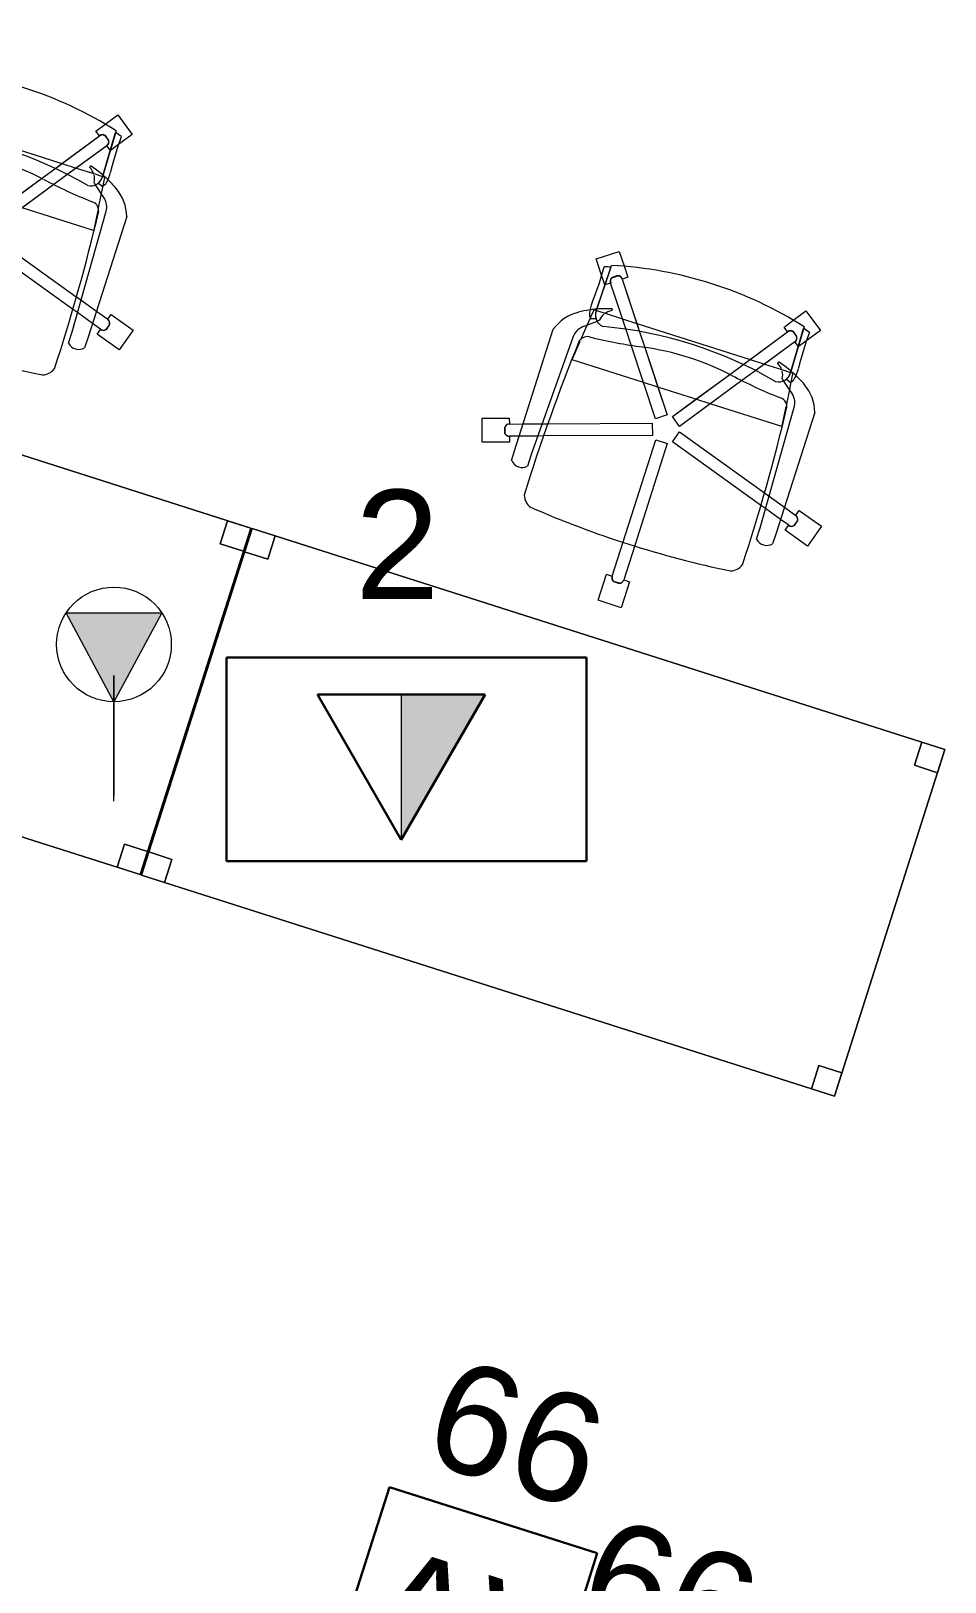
# Model space of a CAD drawing. Header units: inches. Extents: x 385 to 2249, y -1773 to -36.
# Drawn here: x 1107.5 to 1182.9, y -651.1 to -523.1 of the extents above; entities that cross this region are included whole.
import ezdxf

# ---------------------------------------------------------------- set-up
doc = ezdxf.new("R2010")
doc.units = ezdxf.units.IN
doc.header["$MEASUREMENT"] = 0
doc.layers.add('A-ANNO-NOTE', color=131, linetype='Continuous', lineweight=30)
doc.layers.add('I-FURN', color=30, linetype='Continuous', lineweight=9)
doc.styles.add('Swis721 Lt BT', font='swissl.ttf', dxfattribs={"height": 9})

# ---------------------------------------------------------------- blocks, each defined once
blk = doc.blocks.new('Rectangular Table - Rectangular Table-5809080-Level 6 POWER _ SIGNAL')
at = {"layer": 'I-FURN'}
for p, q in [((-28, 15), (-30, 15)), ((-30, 15), (-30, 13)), ((-30, 13), (-30, 15)), ((-30, 15), (-28, 15)), ((30, 15), (-30, 15)), ((-30, 15), (-30, -15)), ((-30, -15), (-30, 15)), ((-30, 15), (30, 15)), ((-28, 13), (-28, 15)), ((-28, 15), (-28, 13)), ((28, 15), (28, 13)), ((30, 15), (28, 15)), ((28, 15), (30, 15)), ((28, 13), (28, 15)), ((30, 13), (30, 15)), ((30, 15), (30, 13)), ((30, -15), (30, 15)), ((30, 15), (30, -15)), ((-30, 13), (-28, 13)), ((-28, 13), (-30, 13)), ((28, 13), (30, 13)), ((30, 13), (28, 13)), ((-28, -13), (-30, -13)), ((-30, -13), (-30, -15)), ((-30, -15), (-30, -13)), ((-30, -13), (-28, -13)), ((-28, -15), (-28, -13)), ((-28, -13), (-28, -15)), ((30, -13), (28, -13)), ((28, -13), (28, -15)), ((28, -15), (28, -13)), ((28, -13), (30, -13)), ((30, -15), (30, -13)), ((30, -13), (30, -15)), ((-30, -15), (-28, -15)), ((-28, -15), (-30, -15)), ((-30, -15), (30, -15)), ((30, -15), (-30, -15)), ((28, -15), (30, -15)), ((30, -15), (28, -15))]:
    blk.add_line(p, q, dxfattribs=at)
blk = doc.blocks.new('F-Haworth_Chair_X99-Seminar - X99 Advanced Seminar Chair-V179-Level 6 POWER _ SIGNAL')
at = {"layer": 'I-FURN'}
for p, q in [((-1, 15.13), (1, 15.13)), ((-1, 12.88), (-1, 15.13)), ((-1, 15.13), (1, 15.13)), ((-1, 12.88), (-1, 15.13)), ((1, 15.13), (1, 12.88)), ((1, 15.13), (1, 12.88)), ((-0.52, 12.88), (-1, 12.88)), ((-0.52, 12.88), (-1, 12.88)), ((-0.5, 9.91), (-0.5, 12.88)), ((-0.5, 9.91), (-0.5, 12.88)), ((0.26, 13.26), (-0.26, 13.26)), ((0.26, 13.26), (-0.26, 13.26)), ((-0.25, 13.25), (0.25, 13.25)), ((-0.25, 13.25), (0.25, 13.25)), ((0.5, 12.88), (0.5, 9.91)), ((0.5, 12.88), (0.5, 9.91)), ((1, 12.88), (0.52, 12.88)), ((1, 12.88), (0.52, 12.88)), ((-0.5, 1.08), (-0.5, 9.91)), ((-0.5, 1.08), (-0.5, 9.91)), ((0.5, 9.91), (0.5, 1.08)), ((0.5, 9.91), (0.5, 1.08)), ((-14.69, 3.72), (-14.08, 5.62)), ((-14.69, 3.72), (-14.08, 5.62)), ((-14.08, 5.62), (-11.94, 4.93)), ((-14.08, 5.62), (-11.94, 4.93)), ((-11.32, 5.48), (-11.3, 6.32)), ((-11.32, -5.06), (-11.32, 5.48)), ((-9.92, 6.36), (-9.92, 5.36)), ((-9.92, 5.36), (-9.57, -4.97)), ((9.57, -4.97), (9.92, 5.36)), ((9.92, 5.36), (9.92, 6.36)), ((11.3, 6.32), (11.32, 5.48)), ((11.32, 5.48), (11.32, -5.06)), ((11.94, 4.93), (14.08, 5.62)), ((11.94, 4.93), (14.08, 5.62)), ((14.08, 5.62), (14.69, 3.72)), ((14.08, 5.62), (14.69, 3.72)), ((-12.53, 4.34), (-12.69, 3.85)), ((-12.53, 4.34), (-12.69, 3.85)), ((-12.68, 3.86), (-12.52, 4.33)), ((-12.68, 3.86), (-12.52, 4.33)), ((-11.94, 4.93), (-12.09, 4.47)), ((-11.94, 4.93), (-12.09, 4.47)), ((-12.09, 4.45), (-11.32, 4.21)), ((-12.09, 4.45), (-11.32, 4.21)), ((-11.32, 4.21), (-9.86, 3.73)), ((-11.32, 4.21), (-9.86, 3.73)), ((9.86, 3.73), (11.32, 4.21)), ((9.86, 3.73), (11.32, 4.21)), ((11.32, 4.21), (12.09, 4.45)), ((11.32, 4.21), (12.09, 4.45)), ((12.09, 4.47), (11.94, 4.93)), ((12.09, 4.47), (11.94, 4.93)), ((12.52, 4.33), (12.68, 3.86)), ((12.52, 4.33), (12.68, 3.86)), ((12.69, 3.85), (12.53, 4.34)), ((12.69, 3.85), (12.53, 4.34)), ((-12.55, 3.03), (-14.69, 3.72)), ((-12.55, 3.03), (-14.69, 3.72)), ((-12.4, 3.49), (-12.55, 3.03)), ((-12.4, 3.49), (-12.55, 3.03)), ((-11.32, 3.15), (-12.4, 3.5)), ((-11.32, 3.15), (-12.4, 3.5)), ((-9.83, 2.67), (-11.32, 3.15)), ((-9.83, 2.67), (-11.32, 3.15)), ((-9.86, 3.73), (-9.38, 3.57)), ((-9.86, 3.73), (-9.38, 3.57)), ((-9.37, 2.52), (-9.83, 2.67)), ((-9.37, 2.52), (-9.83, 2.67)), ((-9.38, 3.57), (-0.87, 0.81)), ((-9.38, 3.57), (-0.87, 0.81)), ((0.87, 0.81), (9.38, 3.57)), ((0.87, 0.81), (9.38, 3.57)), ((9.83, 2.67), (9.37, 2.52)), ((9.83, 2.67), (9.37, 2.52)), ((9.38, 3.57), (9.86, 3.73)), ((9.38, 3.57), (9.86, 3.73)), ((11.32, 3.15), (9.83, 2.67)), ((11.32, 3.15), (9.83, 2.67)), ((12.4, 3.5), (11.32, 3.15)), ((12.4, 3.5), (11.32, 3.15)), ((12.55, 3.03), (12.4, 3.49)), ((12.55, 3.03), (12.4, 3.49)), ((14.69, 3.72), (12.55, 3.03)), ((14.69, 3.72), (12.55, 3.03)), ((-1.18, -0.14), (-9.37, 2.52)), ((-1.18, -0.14), (-9.37, 2.52)), ((9.37, 2.52), (1.18, -0.14)), ((9.37, 2.52), (1.18, -0.14)), ((-0.87, 0.81), (-1.18, -0.14)), ((-0.87, 0.81), (-1.18, -0.14)), ((0.5, 1.08), (-0.5, 1.08)), ((0.5, 1.08), (-0.5, 1.08)), ((1.18, -0.14), (0.87, 0.81)), ((1.18, -0.14), (0.87, 0.81)), ((-4.79, -5.75), (-1.04, -0.58)), ((-0.23, -1.17), (-3.68, -5.91)), ((-2.89, -3.12), (-1.04, -0.58)), ((-0.23, -1.17), (-1.65, -3.12)), ((-1.04, -0.58), (-0.23, -1.17)), ((-1.04, -0.58), (-0.23, -1.17)), ((0.23, -1.17), (1.04, -0.58)), ((0.23, -1.17), (1.04, -0.58)), ((1.65, -3.12), (0.23, -1.17)), ((3.68, -5.91), (0.23, -1.17)), ((1.04, -0.58), (2.89, -3.12)), ((1.04, -0.58), (4.79, -5.75)), ((-9.07, -3.12), (-2.89, -3.12)), ((-9.07, -3.2), (-9.07, -3.12)), ((-8.9, -4.8), (-9.07, -3.2)), ((-4.79, -5.75), (-2.89, -3.12)), ((-1.65, -3.12), (-3.68, -5.91)), ((-2.89, -3.12), (-1.65, -3.12)), ((-1.65, -3.12), (1.65, -3.12)), ((1.65, -3.12), (2.89, -3.12)), ((3.68, -5.91), (1.65, -3.12)), ((2.89, -3.12), (9.07, -3.12)), ((2.89, -3.12), (4.79, -5.75)), ((9.07, -3.2), (8.9, -4.8)), ((9.07, -3.12), (9.07, -3.2)), ((-8.88, -4.99), (-8.89, -4.91)), ((-8.75, -6.22), (-8.88, -4.99)), ((8.88, -4.99), (8.75, -6.22)), ((8.89, -4.91), (8.88, -4.99)), ((-9.13, -5.92), (-8.09, -6.75)), ((-8.68, -6.87), (-8.75, -6.22)), ((-5.57, -6.82), (-4.79, -5.75)), ((-5.57, -6.82), (-4.79, -5.75)), ((-3.68, -5.91), (-4.47, -7.01)), ((-3.68, -5.91), (-4.47, -7.01)), ((4.47, -7.01), (3.68, -5.91)), ((4.47, -7.01), (3.68, -5.91)), ((4.79, -5.75), (5.57, -6.82)), ((4.79, -5.75), (5.57, -6.82)), ((8.07, -6.77), (9.13, -5.92)), ((8.75, -6.22), (8.68, -6.87)), ((-8.68, -6.91), (-8.68, -6.87)), ((-8.62, -7.42), (-8.67, -6.94)), ((-8.6, -7.6), (-8.62, -7.43)), ((-8.61, -6.81), (-8.23, -6.95)), ((-8.49, -7.6), (-8.56, -7.6)), ((-8.42, -7.57), (-8.34, -11.37)), ((-8.34, -11.52), (-8.42, -7.57)), ((-7.65, -7.6), (-8.4, -7.6)), ((-8.07, -6.77), (-7.95, -6.87)), ((-7.97, -10.12), (-5.57, -6.82)), ((-7.97, -10.12), (-6.14, -7.6)), ((-6.14, -7.6), (-7.65, -7.6)), ((-4.47, -7.01), (-7.16, -10.71)), ((-4.9, -7.6), (-7.16, -10.71)), ((-6.14, -7.6), (-5.57, -6.82)), ((-4.9, -7.6), (-6.14, -7.6)), ((-4.47, -7.01), (-4.9, -7.6)), ((4.9, -7.6), (-4.9, -7.6)), ((4.9, -7.6), (4.47, -7.01)), ((7.16, -10.71), (4.47, -7.01)), ((6.14, -7.6), (4.9, -7.6)), ((7.16, -10.71), (4.9, -7.6)), ((5.57, -6.82), (6.14, -7.6)), ((5.57, -6.82), (7.26, -9.14)), ((7.65, -7.6), (6.14, -7.6)), ((6.14, -7.6), (7.26, -9.14)), ((8.4, -7.6), (7.65, -7.6)), ((7.95, -6.87), (8.07, -6.77)), ((8.23, -6.95), (8.61, -6.81)), ((8.34, -11.37), (8.42, -7.57)), ((8.42, -7.57), (8.34, -11.52)), ((8.56, -7.6), (8.49, -7.6)), ((8.62, -7.43), (8.6, -7.6)), ((8.68, -6.91), (8.62, -7.42)), ((-7.18, -7.99), (-7.21, -8.13)), ((7.21, -8.13), (7.18, -7.99)), ((-8.88, -10.52), (-8.38, -9.83)), ((-8.88, -10.52), (-8.38, -9.83)), ((-8.38, -9.83), (-7.99, -10.11)), ((-8.38, -9.83), (-7.99, -10.11)), ((7.27, -9.15), (7.97, -10.12)), ((7.27, -9.15), (7.97, -10.12)), ((7.99, -10.11), (8.38, -9.83)), ((7.99, -10.11), (8.38, -9.83)), ((8.38, -9.83), (8.88, -10.52)), ((8.38, -9.83), (8.88, -10.52)), ((-9.7, -11.65), (-8.88, -10.52)), ((-9.7, -11.65), (-8.88, -10.52)), ((-8, -10.58), (-7.59, -10.88)), ((-8, -10.58), (-7.59, -10.88)), ((-7.59, -10.87), (-7.99, -10.57)), ((-7.59, -10.87), (-7.99, -10.57)), ((-6.76, -11), (-7.29, -11.74)), ((-6.76, -11), (-7.29, -11.74)), ((-7.15, -10.72), (-6.76, -11)), ((-7.15, -10.72), (-6.76, -11)), ((6.76, -11), (7.15, -10.72)), ((6.76, -11), (7.15, -10.72)), ((7.29, -11.74), (6.76, -11)), ((7.29, -11.74), (6.76, -11)), ((7.99, -10.57), (7.59, -10.87)), ((7.99, -10.57), (7.59, -10.87)), ((7.59, -10.88), (8, -10.58)), ((7.59, -10.88), (8, -10.58)), ((8.88, -10.52), (9.7, -11.65)), ((8.88, -10.52), (9.7, -11.65)), ((-8.08, -12.82), (-9.7, -11.65)), ((-8.08, -12.82), (-9.7, -11.65)), ((-7.29, -11.74), (-8.08, -12.82)), ((-7.29, -11.74), (-8.08, -12.82)), ((8.08, -12.82), (7.29, -11.74)), ((8.08, -12.82), (7.29, -11.74)), ((9.7, -11.65), (8.08, -12.82)), ((9.7, -11.65), (8.08, -12.82))]:
    blk.add_line(p, q, dxfattribs=at)
for centre, radius, start, end in [((-0.11, 12.88), 0.407, 111.1651, 180.8349), ((-0.11, 12.88), 0.407, 111.1651, 180.8349), ((-0.09, 12.88), 0.406, 112.6199, 180), ((-0.09, 12.88), 0.406, 166.524, 180), ((-0.09, 12.88), 0.406, 126.0959, 166.524), ((-0.09, 12.88), 0.406, 112.6199, 126.0959), ((0.09, 12.88), 0.406, 53.9041, 67.3801), ((0.09, 12.88), 0.406, 0, 67.3801), ((0.11, 12.88), 0.407, 359.1651, 68.8349), ((0.11, 12.88), 0.407, 359.1651, 68.8349), ((0.09, 12.88), 0.406, 0, 53.9041), ((-8.21, 8.28), 1.31, 110.0433, 159.9567), ((0, -75.01), 84.96, 84.1475, 95.8525), ((8.21, 8.28), 1.31, 20.0433, 69.9567), ((144.06, 7.32), 153.52, 179.4749, 184.5213), ((-144.06, 7.32), 153.52, 355.4787, 0.5251), ((-10.58, 5.68), 0.956, 45.8901, 138.1099), ((10.58, 5.68), 0.956, 41.8901, 134.1099), ((-12.28, 3.88), 0.407, 183.1651, 252.8349), ((-12.28, 3.88), 0.407, 183.1651, 252.8349), ((-12.27, 3.89), 0.406, 184.6199, 198.0959), ((-12.27, 3.89), 0.406, 184.6199, 252), ((-12.22, 4.09), 0.407, 71.1651, 140.8349), ((-12.22, 4.09), 0.407, 71.1651, 140.8349), ((-12.22, 4.07), 0.406, 85.476, 139.3801), ((-12.22, 4.07), 0.406, 72, 139.3801), ((-12.22, 4.07), 0.406, 72, 85.476), ((12.22, 4.09), 0.407, 39.1651, 108.8349), ((12.22, 4.09), 0.407, 39.1651, 108.8349), ((12.22, 4.07), 0.406, 81.0479, 108), ((12.22, 4.07), 0.406, 40.6199, 108), ((12.22, 4.07), 0.406, 40.6199, 81.0479), ((12.27, 3.89), 0.406, 288, 355.3801), ((12.28, 3.88), 0.407, 287.1651, 356.8349), ((12.28, 3.88), 0.407, 287.1651, 356.8349), ((12.27, 3.89), 0.406, 341.9041, 355.3801), ((-12.27, 3.89), 0.406, 198.0959, 238.524), ((-12.27, 3.89), 0.406, 238.524, 252), ((12.27, 3.89), 0.406, 288, 341.9041), ((-7.87, -3.92), 3.63, 198.1789, 238.0478), ((-8.18, -4.9), 1.39, 182.8013, 227.1078), ((-8.24, -4.59), 0.763, 194.2338, 275.7662), ((8.24, -4.59), 0.763, 264.2338, 345.7662), ((8.18, -4.9), 1.39, 312.8922, 357.1987), ((7.87, -3.92), 3.63, 301.9522, 341.8211), ((-11.32, -48.08), 42.84, 79.9767, 85.7699), ((0, 15.97), 22.19, 259.9767, 280.0233), ((11.32, -48.08), 42.84, 94.2301, 100.0233), ((-4.71, 1.15), 9.61, 238.0478, 243.9964), ((-5.2, -7.86), 3.74, 170.0936, 184.0143), ((-4.71, 1.15), 9.61, 243.9964, 246.4906), ((-8.28, -7.33), 0.613, 122.5427, 170.0936), ((-4.71, 1.15), 9.61, 246.6393, 247.073), ((-7.37, -7.55), 1.05, 95.9554, 181.1786), ((-7.37, -7.55), 1.05, 145.2002, 181.1786), ((-6.55, -6.76), 1.38, 185.0878, 212.4248), ((-6.55, -6.76), 1.38, 214.0187, 242.9497), ((0, 26.49), 33.83, 257.2285, 282.7715), ((6.55, -6.76), 1.38, 297.0503, 325.9813), ((7.37, -7.55), 1.05, 358.8214, 84.0446), ((6.55, -6.76), 1.38, 327.5752, 354.9122), ((7.37, -7.55), 1.05, 358.8214, 34.7998), ((4.71, 1.15), 9.61, 292.927, 293.3607), ((4.71, 1.15), 9.61, 293.5094, 296.0036), ((8.28, -7.33), 0.613, 9.9064, 57.4573), ((5.2, -7.86), 3.74, 355.9857, 9.9064), ((4.71, 1.15), 9.61, 296.0036, 301.9522), ((-36.06, -10.03), 27.2, 357.4882, 4.0143), ((-4.71, 1.15), 9.61, 247.2631, 254.9334), ((4.71, 1.15), 9.61, 285.0666, 292.7369), ((36.06, -10.03), 27.2, 175.9857, 182.5118), ((-7.66, -10.36), 0.407, 143.1651, 212.8349), ((-7.66, -10.36), 0.407, 157.0991, 171.033), ((-7.64, -10.36), 0.406, 144, 211.3801), ((-7.64, -10.36), 0.406, 144, 211.3801), ((-7.66, -10.36), 0.407, 143.1651, 157.0991), ((7.64, -10.36), 0.406, 328.6199, 36), ((7.64, -10.36), 0.406, 328.6199, 36), ((7.66, -10.36), 0.407, 22.9009, 36.8349), ((7.66, -10.36), 0.407, 327.1651, 36.8349), ((7.66, -10.36), 0.407, 8.967, 22.9009), ((0, 20.73), 33.17, 254.4478, 255.4234), ((-7.66, -10.36), 0.407, 171.033, 184.967), ((-7.66, -10.36), 0.407, 184.967, 198.9009), ((-7.66, -10.36), 0.407, 198.9009, 212.8349), ((-7.49, -10.47), 0.406, 256.6199, 324), ((-7.48, -10.49), 0.407, 255.1651, 324.8349), ((-7.49, -10.47), 0.406, 256.6199, 297.0479), ((-7.48, -10.49), 0.407, 255.1651, 269.0991), ((-7.48, -10.49), 0.407, 269.0991, 283.033), ((-7.48, -10.49), 0.407, 283.033, 296.967), ((-7.49, -10.47), 0.406, 297.0479, 310.524), ((-7.48, -10.49), 0.407, 296.967, 310.9009), ((-7.49, -10.47), 0.406, 310.524, 324), ((-7.48, -10.49), 0.407, 310.9009, 324.8349), ((7.48, -10.49), 0.407, 215.1651, 229.0991), ((7.48, -10.49), 0.407, 215.1651, 284.8349), ((7.49, -10.47), 0.406, 216, 256.4281), ((7.49, -10.47), 0.406, 216, 283.3801), ((7.48, -10.49), 0.407, 229.0991, 243.033), ((7.48, -10.49), 0.407, 243.033, 256.967), ((7.48, -10.49), 0.407, 256.967, 270.9009), ((7.49, -10.47), 0.406, 256.4281, 269.9041), ((7.49, -10.47), 0.406, 269.9041, 283.3801), ((7.48, -10.49), 0.407, 270.9009, 284.8349), ((7.66, -10.36), 0.407, 327.1651, 341.0991), ((7.66, -10.36), 0.407, 341.0991, 355.033), ((7.66, -10.36), 0.407, 355.033, 8.967), ((0, 20.73), 33.17, 284.5766, 285.5522), ((0, 20.29), 32.89, 255.304, 284.6925)]:
    blk.add_arc(centre, radius, start, end, dxfattribs=at)
blk = doc.blocks.new('F-Haworth_Chair_X99-Seminar - X99 Advanced Seminar Chair-V180-Level 6 POWER _ SIGNAL')
at = {"layer": 'I-FURN'}
for p, q in [((-1, 15.13), (1, 15.13)), ((-1, 12.88), (-1, 15.13)), ((-1, 15.13), (1, 15.13)), ((-1, 12.88), (-1, 15.13)), ((1, 15.13), (1, 12.88)), ((1, 15.13), (1, 12.88)), ((-0.52, 12.88), (-1, 12.88)), ((-0.52, 12.88), (-1, 12.88)), ((-0.5, 9.91), (-0.5, 12.88)), ((-0.5, 9.91), (-0.5, 12.88)), ((0.26, 13.26), (-0.26, 13.26)), ((0.26, 13.26), (-0.26, 13.26)), ((-0.25, 13.25), (0.25, 13.25)), ((-0.25, 13.25), (0.25, 13.25)), ((0.5, 12.88), (0.5, 9.91)), ((0.5, 12.88), (0.5, 9.91)), ((1, 12.88), (0.52, 12.88)), ((1, 12.88), (0.52, 12.88)), ((-0.5, 1.08), (-0.5, 9.91)), ((-0.5, 1.08), (-0.5, 9.91)), ((0.5, 9.91), (0.5, 1.08)), ((0.5, 9.91), (0.5, 1.08)), ((-14.69, 3.72), (-14.08, 5.62)), ((-14.69, 3.72), (-14.08, 5.62)), ((-14.08, 5.62), (-11.94, 4.93)), ((-14.08, 5.62), (-11.94, 4.93)), ((-11.32, 5.48), (-11.3, 6.32)), ((-11.32, -5.06), (-11.32, 5.48)), ((-9.92, 6.36), (-9.92, 5.36)), ((-9.92, 5.36), (-9.57, -4.97)), ((9.57, -4.97), (9.92, 5.36)), ((9.92, 5.36), (9.92, 6.36)), ((11.3, 6.32), (11.32, 5.48)), ((11.32, 5.48), (11.32, -5.06)), ((11.94, 4.93), (14.08, 5.62)), ((11.94, 4.93), (14.08, 5.62)), ((14.08, 5.62), (14.69, 3.72)), ((14.08, 5.62), (14.69, 3.72)), ((-12.53, 4.34), (-12.69, 3.85)), ((-12.53, 4.34), (-12.69, 3.85)), ((-12.68, 3.86), (-12.52, 4.33)), ((-12.68, 3.86), (-12.52, 4.33)), ((-11.94, 4.93), (-12.09, 4.47)), ((-11.94, 4.93), (-12.09, 4.47)), ((-12.09, 4.45), (-11.32, 4.21)), ((-12.09, 4.45), (-11.32, 4.21)), ((-11.32, 4.21), (-9.86, 3.73)), ((-11.32, 4.21), (-9.86, 3.73)), ((9.86, 3.73), (11.32, 4.21)), ((9.86, 3.73), (11.32, 4.21)), ((11.32, 4.21), (12.09, 4.45)), ((11.32, 4.21), (12.09, 4.45)), ((12.09, 4.47), (11.94, 4.93)), ((12.09, 4.47), (11.94, 4.93)), ((12.52, 4.33), (12.68, 3.86)), ((12.52, 4.33), (12.68, 3.86)), ((12.69, 3.85), (12.53, 4.34)), ((12.69, 3.85), (12.53, 4.34)), ((-12.55, 3.03), (-14.69, 3.72)), ((-12.55, 3.03), (-14.69, 3.72)), ((-12.4, 3.49), (-12.55, 3.03)), ((-12.4, 3.49), (-12.55, 3.03)), ((-11.32, 3.15), (-12.4, 3.5)), ((-11.32, 3.15), (-12.4, 3.5)), ((-9.83, 2.67), (-11.32, 3.15)), ((-9.83, 2.67), (-11.32, 3.15)), ((-9.86, 3.73), (-9.38, 3.57)), ((-9.86, 3.73), (-9.38, 3.57)), ((-9.38, 2.52), (-9.83, 2.67)), ((-9.38, 2.52), (-9.83, 2.67)), ((-9.38, 3.57), (-0.87, 0.81)), ((-9.38, 3.57), (-0.87, 0.81)), ((0.87, 0.81), (9.38, 3.57)), ((0.87, 0.81), (9.38, 3.57)), ((9.83, 2.67), (9.37, 2.52)), ((9.83, 2.67), (9.37, 2.52)), ((9.38, 3.57), (9.86, 3.73)), ((9.38, 3.57), (9.86, 3.73)), ((11.32, 3.15), (9.83, 2.67)), ((11.32, 3.15), (9.83, 2.67)), ((12.4, 3.5), (11.32, 3.15)), ((12.4, 3.5), (11.32, 3.15)), ((12.55, 3.03), (12.4, 3.49)), ((12.55, 3.03), (12.4, 3.49)), ((14.69, 3.72), (12.55, 3.03)), ((14.69, 3.72), (12.55, 3.03)), ((-1.18, -0.14), (-9.37, 2.52)), ((-1.18, -0.14), (-9.37, 2.52)), ((9.37, 2.52), (1.18, -0.14)), ((9.37, 2.52), (1.18, -0.14)), ((-0.87, 0.81), (-1.18, -0.14)), ((-0.87, 0.81), (-1.18, -0.14)), ((0.5, 1.08), (-0.5, 1.08)), ((0.5, 1.08), (-0.5, 1.08)), ((1.18, -0.14), (0.87, 0.81)), ((1.18, -0.14), (0.87, 0.81)), ((-4.79, -5.75), (-1.04, -0.58)), ((-0.23, -1.17), (-3.68, -5.91)), ((-2.89, -3.12), (-1.04, -0.58)), ((-0.23, -1.17), (-1.65, -3.12)), ((-1.04, -0.58), (-0.23, -1.17)), ((-1.04, -0.58), (-0.23, -1.17)), ((0.23, -1.17), (1.04, -0.58)), ((0.23, -1.17), (1.04, -0.58)), ((1.65, -3.12), (0.23, -1.17)), ((3.68, -5.91), (0.23, -1.17)), ((1.04, -0.58), (2.89, -3.12)), ((1.04, -0.58), (4.79, -5.75)), ((-9.07, -3.12), (-2.89, -3.12)), ((-9.07, -3.2), (-9.07, -3.12)), ((-8.9, -4.8), (-9.07, -3.2)), ((-4.79, -5.75), (-2.89, -3.12)), ((-1.65, -3.12), (-3.68, -5.91)), ((-2.89, -3.12), (-1.65, -3.12)), ((-1.65, -3.12), (1.65, -3.12)), ((1.65, -3.12), (2.89, -3.12)), ((3.68, -5.91), (1.65, -3.12)), ((2.89, -3.12), (9.07, -3.12)), ((2.89, -3.12), (4.79, -5.75)), ((9.07, -3.2), (8.9, -4.8)), ((9.07, -3.12), (9.07, -3.2)), ((-8.88, -4.99), (-8.89, -4.91)), ((-8.75, -6.22), (-8.88, -4.99)), ((8.88, -4.99), (8.75, -6.22)), ((8.89, -4.91), (8.88, -4.99)), ((-9.13, -5.92), (-8.07, -6.77)), ((-8.68, -6.87), (-8.75, -6.22)), ((-5.57, -6.82), (-4.79, -5.75)), ((-5.57, -6.82), (-4.79, -5.75)), ((-3.68, -5.91), (-4.47, -7.01)), ((-3.68, -5.91), (-4.47, -7.01)), ((4.47, -7.01), (3.68, -5.91)), ((4.47, -7.01), (3.68, -5.91)), ((4.79, -5.75), (5.57, -6.82)), ((4.79, -5.75), (5.57, -6.82)), ((8.07, -6.77), (9.13, -5.92)), ((8.74, -6.26), (8.68, -6.87)), ((-8.62, -7.42), (-8.68, -6.87)), ((-8.6, -7.6), (-8.62, -7.43)), ((-8.61, -6.81), (-8.23, -6.95)), ((-8.49, -7.6), (-8.56, -7.6)), ((-8.42, -7.57), (-8.34, -11.37)), ((-8.34, -11.52), (-8.42, -7.57)), ((-7.65, -7.6), (-8.4, -7.6)), ((-8.07, -6.77), (-7.95, -6.87)), ((-7.97, -10.12), (-5.57, -6.82)), ((-7.97, -10.12), (-6.14, -7.6)), ((-6.14, -7.6), (-7.65, -7.6)), ((-4.47, -7.01), (-7.16, -10.71)), ((-4.9, -7.6), (-7.16, -10.71)), ((-6.14, -7.6), (-5.57, -6.82)), ((-4.9, -7.6), (-6.14, -7.6)), ((-4.47, -7.01), (-4.9, -7.6)), ((4.9, -7.6), (-4.9, -7.6)), ((4.9, -7.6), (4.47, -7.01)), ((7.16, -10.71), (4.47, -7.01)), ((6.14, -7.6), (4.9, -7.6)), ((7.16, -10.71), (4.9, -7.6)), ((5.57, -6.82), (6.14, -7.6)), ((5.57, -6.82), (7.27, -9.15)), ((7.65, -7.6), (6.14, -7.6)), ((6.14, -7.6), (7.27, -9.15)), ((8.4, -7.6), (7.65, -7.6)), ((7.95, -6.87), (8.07, -6.77)), ((8.23, -6.95), (8.61, -6.81)), ((8.34, -11.37), (8.42, -7.57)), ((8.42, -7.57), (8.34, -11.52)), ((8.56, -7.6), (8.49, -7.6)), ((8.62, -7.43), (8.6, -7.6)), ((8.68, -6.91), (8.62, -7.42)), ((-7.18, -7.99), (-7.21, -8.13)), ((7.21, -8.13), (7.18, -7.99)), ((-8.88, -10.52), (-8.38, -9.83)), ((-8.88, -10.52), (-8.38, -9.83)), ((-8.38, -9.83), (-7.99, -10.11)), ((-8.38, -9.83), (-7.99, -10.11)), ((7.29, -9.19), (7.97, -10.12)), ((7.29, -9.19), (7.97, -10.12)), ((7.99, -10.11), (8.38, -9.83)), ((7.99, -10.11), (8.38, -9.83)), ((8.38, -9.83), (8.88, -10.52)), ((8.38, -9.83), (8.88, -10.52)), ((-9.7, -11.65), (-8.88, -10.52)), ((-9.7, -11.65), (-8.88, -10.52)), ((-8, -10.58), (-7.59, -10.88)), ((-8, -10.58), (-7.59, -10.88)), ((-7.59, -10.87), (-7.99, -10.57)), ((-7.59, -10.87), (-7.99, -10.57)), ((-6.76, -11), (-7.29, -11.74)), ((-6.76, -11), (-7.29, -11.74)), ((-7.15, -10.72), (-6.76, -11)), ((-7.15, -10.72), (-6.76, -11)), ((6.76, -11), (7.15, -10.72)), ((6.76, -11), (7.15, -10.72)), ((7.29, -11.74), (6.76, -11)), ((7.29, -11.74), (6.76, -11)), ((7.99, -10.57), (7.59, -10.87)), ((7.99, -10.57), (7.59, -10.87)), ((7.59, -10.88), (8, -10.58)), ((7.59, -10.88), (8, -10.58)), ((8.88, -10.52), (9.7, -11.65)), ((8.88, -10.52), (9.7, -11.65)), ((-8.08, -12.82), (-9.7, -11.65)), ((-8.08, -12.82), (-9.7, -11.65)), ((-7.29, -11.74), (-8.08, -12.82)), ((-7.29, -11.74), (-8.08, -12.82)), ((8.08, -12.82), (7.29, -11.74)), ((8.08, -12.82), (7.29, -11.74)), ((9.7, -11.65), (8.08, -12.82)), ((9.7, -11.65), (8.08, -12.82))]:
    blk.add_line(p, q, dxfattribs=at)
for centre, radius, start, end in [((-0.11, 12.88), 0.407, 111.1651, 180.8349), ((-0.11, 12.88), 0.407, 111.1651, 180.8349), ((-0.09, 12.88), 0.406, 112.6199, 180), ((-0.09, 12.88), 0.406, 166.524, 180), ((-0.09, 12.88), 0.406, 126.0959, 166.524), ((-0.09, 12.88), 0.406, 112.6199, 126.0959), ((0.09, 12.88), 0.406, 53.9041, 67.3801), ((0.09, 12.88), 0.406, 0, 67.3801), ((0.11, 12.88), 0.407, 359.1651, 68.8349), ((0.11, 12.88), 0.407, 359.1651, 68.8349), ((0.09, 12.88), 0.406, 13.476, 53.9041), ((0.09, 12.88), 0.406, 10.4655, 13.476), ((0.09, 12.88), 0.406, 0, 10.4655), ((-8.21, 8.28), 1.31, 110.0433, 159.9567), ((0, -75.01), 84.96, 84.1475, 95.8525), ((8.21, 8.28), 1.31, 20.0433, 69.9567), ((144.06, 7.32), 153.52, 179.4749, 184.5213), ((-144.06, 7.32), 153.52, 355.4787, 0.5251), ((-10.58, 5.68), 0.956, 45.8901, 138.1099), ((10.58, 5.68), 0.956, 41.8901, 134.1099), ((-12.28, 3.88), 0.407, 183.1651, 252.8349), ((-12.28, 3.88), 0.407, 183.1651, 252.8349), ((-12.27, 3.89), 0.406, 184.6199, 198.0959), ((-12.27, 3.89), 0.406, 184.6199, 252), ((-12.22, 4.09), 0.407, 71.1651, 140.8349), ((-12.22, 4.09), 0.407, 71.1651, 140.8349), ((-12.22, 4.07), 0.406, 85.476, 139.3801), ((-12.22, 4.07), 0.406, 72, 139.3801), ((-12.22, 4.07), 0.406, 72, 85.476), ((12.22, 4.09), 0.407, 39.1651, 108.8349), ((12.22, 4.09), 0.407, 39.1651, 108.8349), ((12.22, 4.07), 0.406, 81.0479, 108), ((12.22, 4.07), 0.406, 40.6199, 108), ((12.22, 4.07), 0.406, 40.6199, 81.0479), ((12.27, 3.89), 0.406, 288, 355.3801), ((12.28, 3.88), 0.407, 287.1651, 356.8349), ((12.28, 3.88), 0.407, 287.1651, 356.8349), ((12.27, 3.89), 0.406, 341.9041, 355.3801), ((-12.27, 3.89), 0.406, 198.0959, 238.524), ((-12.27, 3.89), 0.406, 238.524, 252), ((12.27, 3.89), 0.406, 288, 341.9041), ((-7.87, -3.92), 3.63, 198.1789, 238.0478), ((-8.18, -4.9), 1.39, 182.8013, 227.1078), ((-8.24, -4.59), 0.763, 194.2338, 275.7662), ((8.24, -4.59), 0.763, 264.2338, 345.7662), ((8.18, -4.9), 1.39, 312.8922, 357.1987), ((7.87, -3.92), 3.63, 301.9522, 341.8211), ((-11.32, -48.08), 42.84, 79.9767, 85.7699), ((0, 15.97), 22.19, 259.9767, 280.0233), ((11.32, -48.08), 42.84, 94.2301, 100.0233), ((-4.71, 1.15), 9.61, 238.0478, 243.9964), ((-5.2, -7.86), 3.74, 170.0936, 184.0143), ((-4.71, 1.15), 9.61, 243.9964, 246.4906), ((-8.28, -7.33), 0.613, 122.5427, 170.0936), ((-4.71, 1.15), 9.61, 246.6393, 247.073), ((-7.37, -7.55), 1.05, 95.9554, 181.1786), ((-7.37, -7.55), 1.05, 145.2002, 181.1786), ((-6.55, -6.76), 1.38, 185.0878, 212.4248), ((-6.55, -6.76), 1.38, 214.0187, 242.9497), ((0, 26.49), 33.83, 257.2285, 282.7715), ((6.55, -6.76), 1.38, 297.0503, 325.9813), ((7.37, -7.55), 1.05, 358.8214, 84.0446), ((6.55, -6.76), 1.38, 327.5752, 354.9122), ((7.37, -7.55), 1.05, 358.8214, 34.7998), ((4.71, 1.15), 9.61, 292.927, 293.3607), ((4.71, 1.15), 9.61, 293.5094, 296.0036), ((8.28, -7.33), 0.613, 9.9064, 57.4573), ((5.2, -7.86), 3.74, 355.9857, 9.9064), ((4.71, 1.15), 9.61, 296.0036, 301.9522), ((-36.06, -10.03), 27.2, 357.4882, 4.0143), ((-4.71, 1.15), 9.61, 247.2631, 254.9334), ((4.71, 1.15), 9.61, 285.0666, 292.7369), ((36.06, -10.03), 27.2, 175.9857, 182.5118), ((-7.66, -10.36), 0.407, 143.1651, 212.8349), ((-7.66, -10.36), 0.407, 157.0991, 184.967), ((-7.64, -10.36), 0.406, 144, 211.3801), ((-7.64, -10.36), 0.406, 144, 211.3801), ((-7.66, -10.36), 0.407, 143.1651, 157.0991), ((7.64, -10.36), 0.406, 328.6199, 36), ((7.64, -10.36), 0.406, 328.6199, 36), ((7.66, -10.36), 0.407, 8.967, 36.8349), ((7.66, -10.36), 0.407, 327.1651, 36.8349), ((0, 20.73), 33.17, 254.4478, 255.4234), ((-7.66, -10.36), 0.407, 184.967, 212.8349), ((-7.49, -10.47), 0.406, 256.6199, 324), ((-7.48, -10.49), 0.407, 255.1651, 324.8349), ((-7.49, -10.47), 0.406, 256.6199, 297.0479), ((-7.48, -10.49), 0.407, 255.1651, 269.0991), ((-7.48, -10.49), 0.407, 269.0991, 283.033), ((-7.48, -10.49), 0.407, 283.033, 296.967), ((-7.49, -10.47), 0.406, 297.0479, 310.524), ((-7.48, -10.49), 0.407, 296.967, 310.9009), ((-7.49, -10.47), 0.406, 310.524, 324), ((-7.48, -10.49), 0.407, 310.9009, 324.8349), ((7.48, -10.49), 0.407, 215.1651, 229.0991), ((7.48, -10.49), 0.407, 215.1651, 284.8349), ((7.49, -10.47), 0.406, 216, 256.4281), ((7.49, -10.47), 0.406, 216, 283.3801), ((7.48, -10.49), 0.407, 229.0991, 243.033), ((7.48, -10.49), 0.407, 243.033, 256.967), ((7.48, -10.49), 0.407, 256.967, 270.9009), ((7.49, -10.47), 0.406, 256.4281, 269.9041), ((7.49, -10.47), 0.406, 269.9041, 283.3801), ((7.48, -10.49), 0.407, 270.9009, 284.8349), ((7.66, -10.36), 0.407, 327.1651, 341.0991), ((7.66, -10.36), 0.407, 341.0991, 355.033), ((7.66, -10.36), 0.407, 355.033, 8.967), ((0, 20.73), 33.17, 284.5766, 285.5522), ((0, 20.29), 32.89, 255.304, 284.6925)]:
    blk.add_arc(centre, radius, start, end, dxfattribs=at)

msp = doc.modelspace()

# ---------------------------------------------------------------- hatches: boundary and pattern name
at = {"layer": 'A-ANNO-NOTE', "lineweight": 9}
for points in [[(1114.38, -578.47), (1118.33, -571.15), (1110.43, -571.15)], [(1138.08, -589.85), (1145.01, -577.85), (1138.08, -577.85), (1138.08, -579.73)]]:
    msp.add_hatch(color=256, dxfattribs=at).paths.add_polyline_path(points, flags=0)

# ---------------------------------------------------------------- linework, layer by layer
for p, q in [((1118.33, -571.15), (1110.43, -571.15)), ((1110.43, -571.15), (1114.38, -578.47)), ((1114.38, -578.47), (1118.33, -571.15)), ((1114.38, -576.27), (1114.38, -586.17)), ((1114.38, -576.27), (1114.38, -581.45)), ((1114.38, -586.64), (1114.38, -576.27)), ((1138.08, -577.85), (1138.08, -589.85)), ((1138.08, -589.85), (1145.01, -577.85)), ((1145.01, -577.85), (1138.08, -577.85))]:
    msp.add_line(p, q, dxfattribs=at)
at = {"layer": 'A-ANNO-NOTE'}
for p, q in [((1123.65, -574.79), (1153.37, -574.79)), ((1123.65, -591.6), (1123.65, -574.79)), ((1153.37, -574.79), (1153.37, -591.6)), ((1131.16, -577.85), (1145.01, -577.85)), ((1138.08, -589.85), (1131.16, -577.85)), ((1145.01, -577.85), (1138.08, -589.85)), ((1153.37, -591.6), (1123.65, -591.6)), ((1137.1, -643.24), (1131.65, -660.4)), ((1154.25, -648.68), (1137.1, -643.24)), ((1148.81, -665.84), (1154.25, -648.68))]:
    msp.add_line(p, q, dxfattribs=at)
at = {"layer": 'A-ANNO-NOTE', "lineweight": 9}
msp.add_circle((1114.38, -573.72), 4.73, dxfattribs=at)

# ---------------------------------------------------------------- block references
at = {"layer": 'I-FURN'}
for name, p, rotation in [('F-Haworth_Chair_X99-Seminar - X99 Advanced Seminar Chair-V180-Level 6 POWER _ SIGNAL', (1103.11, -539.8), 162.3119574808694), ('F-Haworth_Chair_X99-Seminar - X99 Advanced Seminar Chair-V179-Level 6 POWER _ SIGNAL', (1159.87, -555.97), 162.3119574808694), ('Rectangular Table - Rectangular Table-5809080-Level 6 POWER _ SIGNAL', (1092.52, -569.3), 162.3119574808701), ('Rectangular Table - Rectangular Table-5809080-Level 6 POWER _ SIGNAL', (1149.79, -587.57), 162.3119574808701)]:
    msp.add_blockref(name, p, dxfattribs=dict(at, rotation=rotation))

# ---------------------------------------------------------------- texts
at = {"layer": 'A-ANNO-NOTE', "lineweight": 9, "insert": (1134.25, -560.97), "char_height": 9, "width": 8.181, "attachment_point": 1, "style": 'Swis721 Lt BT'}
msp.add_mtext('2', dxfattribs=at)
at = {"layer": 'A-ANNO-NOTE', "lineweight": 9, "char_height": 9, "attachment_point": 1, "rotation": 342.3967, "style": 'Swis721 Lt BT'}
for s, insert, width in [('66', (1142.28, -632.38), 16.362), ('66', (1154.96, -645.52), 16.362), ('AV', (1137.23, -647.91), 18.18)]:
    msp.add_mtext(s, dxfattribs=dict(at, insert=insert, width=width))

doc.saveas('drawing.dxf')
